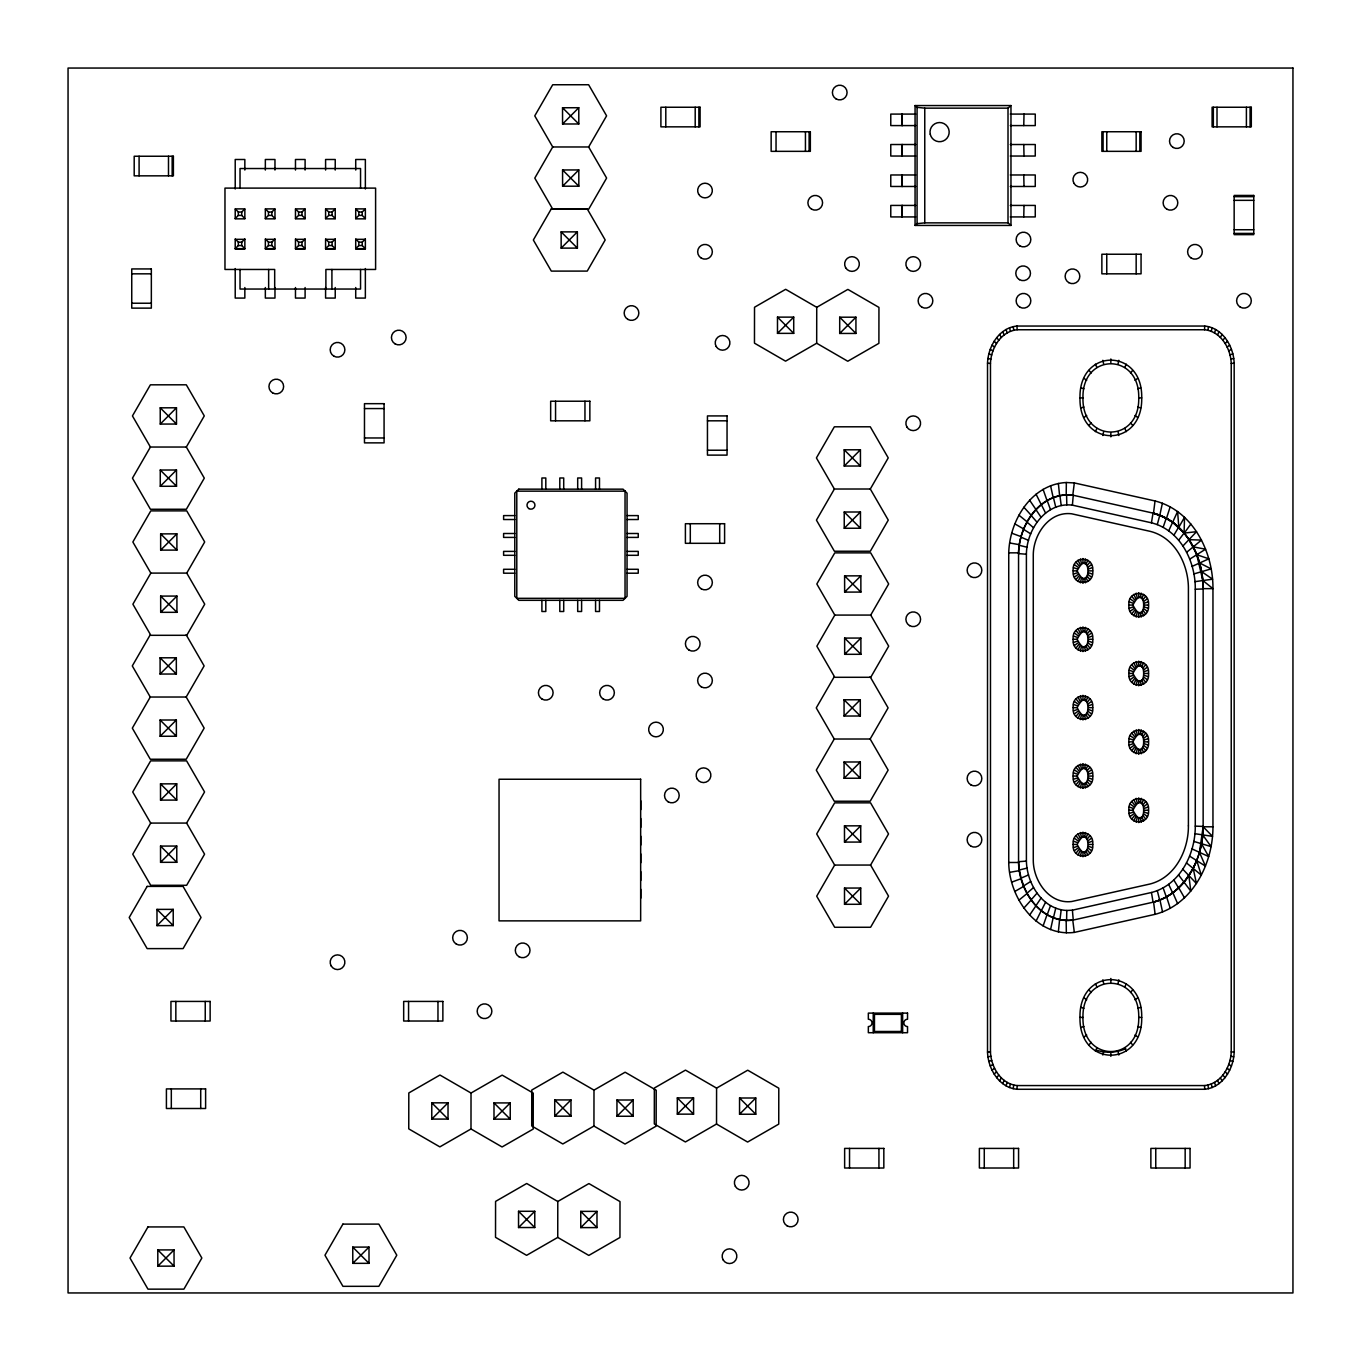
<?xml version="1.0" encoding="UTF-8"?>
<svg xmlns="http://www.w3.org/2000/svg" width="1361" height="1361" viewBox="0 0 1361 1361"><rect width="100%" height="100%" fill="white"/><g stroke="black" fill="none" stroke-linecap="round" stroke-linejoin="round"><path stroke-width="1.5" d="M470.991 1128.967L471.025 1093.036L502.158 1075.122L533.257 1093.121L533.206 1129.052L502.073 1146.966L470.991 1128.967L439.858 1146.881L408.759 1128.881L408.81 1092.951L439.943 1075.037L471.025 1093.036M557.738 1237.421L557.789 1201.491L526.707 1183.492L495.574 1201.406L495.523 1237.336L526.605 1255.335L557.738 1237.421L588.82 1255.42L619.953 1237.489L620.004 1201.576L588.922 1183.577L557.789 1201.491M593.94 1126.057L593.991 1090.127L625.124 1072.213L656.206 1090.212L656.155 1126.125L625.022 1144.057L593.94 1126.057L562.808 1143.972L531.726 1125.972L531.76 1090.042L562.893 1072.128L593.991 1090.127M716.532 1124.033L716.584 1088.12L747.716 1070.205L778.798 1088.205L778.747 1124.118L747.614 1142.049L716.532 1124.033L685.4 1141.964L654.318 1123.965L654.352 1088.034L685.485 1070.12L716.584 1088.12M816.685 343.244L816.736 307.314L847.869 289.4L878.951 307.399L878.9 343.329L847.767 361.243L816.685 343.244L785.552 361.158L754.47 343.159L754.521 307.246L785.654 289.315L816.736 307.314M1066.207 494.809L1072.791 495.166L1153.499 513.216C1186.026 521.552 1203.447 557.074 1203.141 588.632L1203.141 826.773C1203.226 858.264 1185.89 893.479 1153.584 902.088L1072.774 920.155C1041.131 924.119 1018.845 891.149 1018.555 862.483L1018.555 552.838C1019.253 526.214 1037.286 496.221 1066.207 494.809L1066.343 482.509L1074.322 482.934L1155.03 500.967C1192.917 510.596 1213.263 551.92 1212.957 588.65L1212.957 826.808C1213.008 863.435 1192.763 904.402 1155.132 914.32L1074.322 932.404C1036.01 937.134 1009.062 897.188 1008.739 862.483L1008.739 552.838C1009.556 520.6 1031.332 484.278 1066.343 482.509M1072.4 910.169L1073.251 920.053L1066.599 920.41L1066.803 910.475C1042.237 909.233 1026.96 883.714 1026.398 861.105L1026.398 554.233C1026.619 529.871 1045.52 501.818 1072.4 505.152L1151.44 522.811C1180.242 529.956 1195.656 561.378 1195.281 589.228L1195.281 826.127C1195.434 853.925 1180.089 885.092 1151.457 892.493L1072.4 910.169L1066.803 910.475M1016.973 1089.276C998.991 1087.524 988.069 1068.827 987.525 1052.104L987.525 363.217C988.069 346.494 998.991 327.797 1016.973 326.045L1204.723 326.045C1222.705 327.797 1233.627 346.494 1234.172 363.217L1234.172 1052.104C1233.627 1068.827 1222.705 1087.524 1204.723 1089.276L1016.973 1089.276L1017.16 1085.568C1000.862 1083.968 990.961 1067.024 990.468 1051.883L990.468 363.438C990.961 348.297 1000.862 331.352 1017.16 329.753L1204.536 329.753C1220.834 331.352 1230.718 348.297 1231.229 363.438L1231.229 1051.883C1230.718 1067.024 1220.834 1083.968 1204.536 1085.568L1017.16 1085.568M1204.536 329.753L1204.723 326.045M1151.457 892.493L1153.09 902.207C1185.72 893.684 1203.243 858.145 1203.141 826.433L1195.281 826.127M1189.599 856.12L1205.438 866.123L1199.449 852.326L1203.141 826.773L1212.957 826.808M1072.4 505.152L1073.251 495.268C1041.284 491.321 1018.811 524.648 1018.555 553.604L1026.398 554.233M1058.365 931.877L1059.59 919.747M1079.988 397.905C1078.831 347.582 1142.866 347.582 1141.709 397.905C1142.866 448.245 1078.831 448.245 1079.988 397.905L1082.965 397.905C1081.91 352.414 1139.786 352.414 1138.732 397.905C1139.786 443.397 1081.91 443.397 1082.965 397.905M1073.183 570.871C1071.447 555.441 1094.482 555.441 1092.73 570.871C1094.482 586.302 1071.447 586.302 1073.183 570.871L1077.146 570.871C1091.471 543.124 1091.471 598.636 1077.146 570.871M1073.183 639.262C1071.447 623.831 1094.482 623.831 1092.73 639.262C1094.482 654.692 1071.447 654.692 1073.183 639.262L1077.146 639.262C1091.471 667.026 1091.471 611.514 1077.146 639.262M1073.183 707.669C1071.447 692.239 1094.482 692.239 1092.73 707.669C1094.482 723.082 1071.447 723.082 1073.183 707.669L1077.146 707.669C1091.471 735.416 1091.471 679.905 1077.146 707.669M1073.183 776.059C1071.447 760.629 1094.482 760.629 1092.73 776.059C1094.482 791.49 1071.447 791.49 1073.183 776.059L1077.146 776.059C1091.471 803.807 1091.471 748.295 1077.146 776.059M1073.183 844.449C1071.447 829.019 1094.482 829.019 1092.73 844.449C1094.482 859.88 1071.447 859.88 1073.183 844.449L1077.146 844.449C1091.471 816.702 1091.471 872.197 1077.146 844.449M1079.988 1017.416C1078.831 967.076 1142.866 967.076 1141.709 1017.416C1142.866 1067.756 1078.831 1067.756 1079.988 1017.416L1082.965 1017.416C1081.91 971.924 1139.786 971.924 1138.732 1017.416C1139.786 1062.907 1081.91 1062.907 1082.965 1017.416M1128.949 605.067C1127.214 589.636 1150.249 589.636 1148.514 605.067C1150.249 620.497 1127.214 620.497 1128.949 605.067L1132.913 605.067C1147.238 577.319 1147.238 632.831 1132.913 605.067M1128.949 673.457C1127.214 658.043 1150.249 658.043 1148.514 673.457C1150.249 688.887 1127.214 688.887 1128.949 673.457L1132.913 673.457C1147.238 645.709 1147.238 701.221 1132.913 673.457M1128.949 741.864C1127.214 726.434 1150.249 726.434 1148.514 741.864C1150.249 757.294 1127.214 757.294 1128.949 741.864L1132.913 741.864C1147.238 769.611 1147.238 714.1 1132.913 741.864M1128.949 810.254C1127.214 794.824 1150.249 794.824 1148.514 810.254C1150.249 825.685 1127.214 825.685 1128.949 810.254L1132.913 810.254C1147.238 838.002 1147.238 782.49 1132.913 810.254M1072.791 495.166L1074.322 482.934M1153.499 513.216L1155.03 500.967M1066.599 920.41L1059.947 919.611L1061.206 909.811M1013.213 1088.681L1013.758 1085.023M1207.939 330.298L1208.483 326.64M1151.44 522.811L1153.022 513.114C1165.373 515.938 1176.074 523.577 1184.24 533.087L1196.54 531.675L1188.987 539.619L1184.087 533.036L1172.672 522.233L1166.275 518.167L1153.022 513.114M1102.852 435.52L1103.635 431.896M1118.062 363.914L1118.827 360.291M1080.43 582.797L1081.451 577.966M1084.462 563.777L1085.5 558.963M1080.43 651.187L1081.451 646.356M1084.462 632.184L1085.5 627.353M1080.43 719.578L1081.451 714.746M1084.462 700.575L1085.5 695.743M1080.43 787.968L1081.451 783.136M1084.462 768.965L1085.5 764.133M1080.43 856.358L1081.451 851.544M1084.462 837.355L1085.5 832.541M1136.197 616.992L1137.235 612.161M1140.246 597.989L1141.267 593.158M1136.197 685.383L1137.235 680.551M1140.246 666.38L1141.267 661.548M1136.197 753.773L1137.235 748.941M1140.246 734.77L1141.267 729.938M1136.197 822.163L1137.235 817.332M1140.246 803.16L1141.267 798.329M1102.852 1055.03L1103.635 1051.407M1118.062 983.425L1118.827 979.801M1190.875 524.036L1184.24 533.087L1172.876 522.301L1159.827 515.139L1162.396 503.196M1050.573 929.58L1053.142 917.858M1157.292 524.58L1159.827 515.139M1059.947 919.611L1053.448 917.705L1055.745 908.195M1009.539 1087.524L1010.423 1083.968M1211.273 331.352L1212.158 327.797M1166.513 518.235L1170.188 506.785M1163.145 527.285L1166.275 518.167M1043.087 925.99L1046.966 914.898M1214.471 332.884L1215.696 329.498M1006 1085.823L1007.225 1082.437M1053.448 917.705L1047.204 914.711L1050.488 905.677M1195.281 589.228L1203.141 588.973C1203.124 568.949 1196.914 548.602 1184.087 533.036L1178.677 540.232M1095.418 431.624L1096.898 428.375M1124.798 367.436L1126.279 364.187M1078.065 581.555L1080.056 577.234M1085.874 564.526L1087.847 560.188M1078.065 649.946L1080.056 645.624M1085.874 632.916L1087.847 628.578M1078.065 718.353L1080.056 714.015M1085.874 701.306L1087.847 696.985M1133.849 615.75L1135.823 611.429M1141.641 598.721L1143.614 594.383M1078.065 786.743L1080.056 782.405M1085.874 769.697L1087.847 765.375M1133.849 684.141L1135.823 679.82M1141.641 667.111L1143.614 662.773M1078.065 855.133L1080.056 850.812M1085.874 838.087L1087.847 833.766M1133.849 752.548L1135.823 748.21M1141.641 735.501L1143.614 731.18M1133.849 820.938L1135.823 816.6M1141.641 803.892L1143.614 799.57M1095.418 1051.134L1096.898 1047.885M1124.798 986.946L1126.279 983.697M1168.708 530.824L1177.605 511.498L1178.813 527.268L1184.529 517.282L1184.087 533.036M1193.087 868.352L1196.727 860.577L1201.321 875.14L1186.503 862.925M1217.517 334.908L1219.048 331.727M1002.649 1083.594L1004.18 1080.413M1036.044 921.142L1041.148 910.9M1047.204 914.711L1041.335 910.662L1045.571 902.292M150.408 447.037L132.459 478.17L150.442 509.269L186.355 509.252L204.303 478.136L186.338 447.037L204.286 415.905L186.304 384.806L150.391 384.823L132.442 415.939L150.408 447.037L186.338 447.037M150.833 573.1L132.885 604.216L150.85 635.315L186.78 635.298L204.728 604.182L186.746 573.083L150.833 573.1L132.851 542.001L150.799 510.885L186.729 510.868L204.694 541.967L186.746 573.083M150.237 634.821L132.289 665.937L150.271 697.036L186.185 697.019L204.167 728.118L186.219 759.234L150.305 759.251L132.323 728.152L150.271 697.036M186.185 697.019L204.133 665.903L186.168 634.804M150.68 823.082L132.749 854.215L150.714 885.313L186.644 885.296L204.575 854.181L186.61 823.065L204.558 791.949L186.576 760.85L150.663 760.867L132.715 791.983L150.68 823.082L186.61 823.065M552.719 146.971L534.788 178.104L552.753 209.203L588.684 209.186L606.615 178.07L588.65 146.971L606.598 115.838L588.615 84.739L552.702 84.756L534.754 115.872L552.719 146.971L588.65 146.971M834.378 489.024L816.43 520.14L834.412 551.239L870.325 551.222L888.274 520.106L870.308 489.007L888.24 457.891L870.274 426.793L834.344 426.81L816.413 457.925L834.378 489.024L870.308 489.007M834.803 615.087L816.855 646.203L834.82 677.302L870.751 677.285L888.699 646.169L870.717 615.07L888.665 583.954L870.683 552.855L834.769 552.872L816.821 583.988L834.803 615.087L870.717 615.07M834.208 676.791L816.26 707.907L834.242 739.023L870.155 739.006L888.104 707.873L870.138 676.774M834.242 739.023L816.294 770.139L834.276 801.238L870.189 801.221L888.138 770.105L870.155 739.006M834.65 865.069L816.702 896.184L834.684 927.283L870.598 927.266L888.546 896.15L870.581 865.052L888.529 833.936L870.547 802.837L834.633 802.854L816.685 833.97L834.65 865.069L870.581 865.052M1173.914 535.162L1178.626 527.217M1173.845 880.006L1178.575 887.933L1184.172 882.081L1193.206 868.335L1196.421 883.51L1182.811 869.22M1220.341 337.375L1222.161 334.449M999.535 1080.872L1001.356 1077.946M1041.335 910.662L1035.959 905.677L1041.046 898.09M1029.597 915.153L1035.823 905.967M1089.021 425.432L1091.131 422.795M1130.566 373.033L1132.658 370.379M1222.91 340.25L1225.002 337.613M1076.041 579.599L1078.848 576.06M1087.082 565.683L1089.872 562.144M1076.041 647.989L1078.848 644.451M1087.082 634.073L1089.872 630.551M1131.825 613.794L1134.615 610.255M1142.849 599.878L1145.639 596.339M1076.041 716.379L1078.848 712.858M1087.082 702.48L1089.872 698.942M1131.825 682.184L1134.615 678.646M1142.849 668.268L1145.639 664.746M1076.041 784.787L1078.848 781.248M1087.082 770.87L1089.872 767.332M1131.825 750.574L1134.615 747.053M1142.849 736.675L1145.639 733.137M1076.041 853.177L1078.848 849.638M1087.082 839.261L1089.872 835.722M1131.825 818.982L1134.615 815.443M1142.849 805.066L1145.639 801.527M996.694 1077.708L998.787 1075.071M1089.021 1044.942L1091.131 1042.305M1130.566 992.526L1132.658 989.889M1035.959 905.677L1031.162 899.808L1037.014 893.156M1023.846 908.11L1031.06 900.165M1182.93 545.982L1188.987 539.619L1196.863 554.727L1208.84 558.827L1192.168 566.363M777.488 333.36L793.718 317.13L793.718 333.36L777.488 333.36L777.488 317.13L793.718 317.13M839.703 333.445L855.933 317.198L855.933 333.445L839.703 333.445L839.703 317.198L855.933 317.198M431.777 1119.082L448.024 1102.835L448.024 1119.082L431.777 1119.082L431.777 1102.835L448.024 1102.835M493.992 1119.167L510.239 1102.92L510.239 1119.167L493.992 1119.167L493.992 1102.92L510.239 1102.92M554.727 1116.173L570.974 1099.926L570.974 1116.173L554.727 1116.173L554.727 1099.926L570.974 1099.926M616.958 1116.258L633.188 1100.011L633.188 1116.258L616.958 1116.258L616.958 1100.011L633.188 1100.011M534.771 1211.29L518.541 1227.537L518.541 1211.29L534.771 1211.29L534.771 1227.537L518.541 1227.537M677.319 1114.149L693.566 1097.919L693.566 1114.149L677.319 1114.149L677.319 1097.919L693.566 1097.919M596.986 1211.375L580.756 1227.605L580.756 1211.375L596.986 1211.375L596.986 1227.605L580.756 1227.605M739.55 1114.234L755.78 1098.004L755.78 1114.234L739.55 1114.234L739.55 1098.004L755.78 1098.004M160.258 424.071L176.471 407.79L176.488 424.037L160.258 424.071L160.224 407.824L176.471 407.79M160.275 486.285L176.488 470.004L176.522 486.251L160.275 486.285L160.258 470.038L176.488 470.004M562.569 124.004L578.782 107.723L578.799 123.97L562.569 124.004L562.535 107.757L578.782 107.723M160.666 550.116L176.879 533.852L176.913 550.099L160.666 550.116L160.649 533.886L176.879 533.852M562.603 186.219L578.799 169.938L578.833 186.185L562.603 186.219L562.569 169.972L578.799 169.938M160.7 612.331L176.913 596.067L176.93 612.314L160.7 612.331L160.666 596.101L176.913 596.067M561.157 248.127L577.37 231.863L577.404 248.11L561.157 248.127L561.14 231.897L577.37 231.863M160.105 674.052L176.318 657.788L176.352 674.018L160.105 674.052L160.088 657.805L176.318 657.788M160.139 736.267L176.352 720.003L176.386 736.233L160.139 736.267L160.105 720.02L176.352 720.003M160.53 800.115L176.743 783.834L176.76 800.081L160.53 800.115L160.496 783.868L176.743 783.834M160.564 862.33L176.76 846.049L176.794 862.296L160.564 862.33L160.53 846.083L176.76 846.049M157.008 925.633L173.221 909.369L173.238 925.599L157.008 925.633L156.974 909.386L173.221 909.369M844.228 466.04L860.424 449.776L860.458 466.023L844.228 466.04L844.194 449.81L860.424 449.776M844.245 528.272L860.458 511.991L860.492 528.238L844.245 528.272L844.228 512.025L860.458 511.991M157.825 1266.172L174.038 1249.908L174.055 1266.138L157.825 1266.172L157.791 1249.925L174.038 1249.908M844.637 592.103L860.85 575.839L860.884 592.069L844.637 592.103L844.603 575.873L860.85 575.839M844.671 654.318L860.884 638.054L860.901 654.301L844.671 654.318L844.637 638.088L860.884 638.054M844.075 716.039L860.288 699.758L860.322 716.005L844.075 716.039L844.058 699.792L860.288 699.758M352.788 1263.348L368.984 1247.084L369.018 1263.331L352.788 1263.348L352.754 1247.118L368.984 1247.084M844.109 778.254L860.322 761.973L860.339 778.22L844.109 778.254L844.075 762.007L860.322 761.973M844.5 842.085L860.713 825.821L860.73 842.068L844.5 842.085L844.466 825.855L860.713 825.821M844.518 904.299L860.73 888.035L860.764 904.282L844.518 904.299L844.5 888.07L860.73 888.035M235.215 218.543L238.345 215.412L241.714 215.412L244.844 218.543M241.714 212.027L244.844 208.896L235.215 208.896L238.345 212.027L241.714 212.027L241.714 215.412M238.345 245.541L235.215 248.672L244.844 248.672L241.714 245.541L238.345 245.541L238.345 242.156L235.215 239.026M238.345 242.156L241.714 242.156L244.844 239.026M265.344 218.543L268.474 215.412L268.474 212.027L265.344 208.896L274.973 208.896L271.843 212.027L268.474 212.027M268.474 245.541L265.344 248.672L274.973 248.672L271.843 245.541L268.474 245.541L268.474 242.156L265.344 239.026M268.474 242.156L271.843 242.156L274.973 239.026M295.473 218.543L298.603 215.412L301.972 215.412L305.102 218.543M301.972 212.027L305.102 208.896L295.473 208.896L298.603 212.027L301.972 212.027L301.972 215.412M298.603 245.541L295.473 248.672L305.102 248.672L301.972 245.541L298.603 245.541L298.603 242.156L295.473 239.026M298.603 242.156L301.972 242.156L305.102 239.026M325.585 218.543L328.733 215.412L332.101 215.412L335.231 218.543M332.101 212.027L335.231 208.896L325.585 208.896L328.733 212.027L332.101 212.027L332.101 215.412M332.101 245.541L328.733 245.541L325.585 248.672L335.231 248.672L332.101 245.541L332.101 242.156L335.231 239.026M355.714 218.543L358.845 215.412L362.23 215.412L365.36 218.543M362.23 212.027L365.36 208.896L355.714 208.896L358.845 212.027L362.23 212.027L362.23 215.412M358.845 245.541L355.714 248.672L365.36 248.672L362.23 245.541L358.845 245.541L358.845 242.156L355.714 239.026M358.845 242.156L362.23 242.156L365.36 239.026M874.46 1031.485L873.235 1032.71L873.235 1013.111L874.46 1014.336L901.407 1014.336L902.632 1013.111L902.632 1032.71L901.407 1031.485L874.46 1031.485L874.46 1014.336M1225.189 343.499L1227.52 341.203M994.176 1074.118L996.507 1071.822M915.068 105.563L917.076 107.332L924.765 108.148L1008.008 108.148L1010.968 105.563L1010.968 225.433L915.068 225.433L915.068 105.563L1010.968 105.563M915.068 225.433L917.076 223.68L924.765 222.864L1008.008 222.864L1010.968 225.433M1031.162 899.808L1027.028 893.173L1033.543 887.576M1199.636 563.012L1211.171 568.881L1193.937 573.917M1186.639 552.294L1201.474 540.096L1189.106 539.671M1168.674 884.361L1172.655 892.918L1178.779 887.865L1184.495 897.852M1018.896 900.165L1026.977 893.599M1227.146 347.055L1229.663 345.133M992.033 1070.188L994.551 1068.266M1084.122 417.368L1086.69 415.496M1134.989 380.314L1137.575 378.443M1074.492 577.047L1077.929 574.546M1088 567.197L1091.42 564.713M1074.492 645.437L1077.929 642.936M1088 635.604L1091.42 633.103M1130.259 611.242L1133.696 608.741M1143.767 601.409L1147.204 598.908M1074.492 713.827L1077.929 711.327M1088 703.994L1091.42 701.493M1130.259 679.632L1133.696 677.132M1143.767 669.799L1147.204 667.298M1074.492 782.218L1077.929 779.717M1088 772.385L1091.42 769.884M1130.259 748.023L1133.696 745.522M1143.767 738.189L1147.204 735.689M1074.492 850.625L1077.929 848.124M1088 840.775L1091.42 838.274M1130.259 816.413L1133.696 813.929M1143.767 806.58L1147.204 804.079M1084.122 1036.878L1086.69 1035.006M1134.989 999.825L1137.575 997.953M1163.145 887.916L1166.326 897.001L1172.893 892.85L1177.622 903.619M1027.028 893.173L1023.659 885.909L1030.702 881.469M1189.735 559.133L1205.591 549.198L1193.342 546.901M1014.847 891.455L1023.625 886.402M1228.745 350.9L1231.433 349.369M990.264 1065.969L992.952 1064.421M1157.326 890.672L1159.657 900.148L1166.598 896.933L1170.29 908.365M1023.659 885.909L1021.09 878.117L1028.542 874.936M1229.97 354.949L1232.794 353.826M988.903 1061.495L991.727 1060.372M1011.767 882.115L1021.073 878.696M1081.042 407.977L1083.917 407.007M1137.779 388.804L1140.654 387.834M1073.523 574.07L1077.351 572.777M1088.579 568.966L1092.407 567.673M1129.29 608.265L1133.118 606.972M1144.346 603.178L1148.174 601.885M1073.523 642.46L1077.351 641.167M1088.579 637.373L1092.407 636.08M1129.29 676.655L1133.118 675.362M1144.346 671.568L1148.174 670.275M1073.523 710.85L1077.351 709.557M1088.579 705.764L1092.407 704.471M1129.29 745.045L1133.118 743.752M1144.346 739.959L1148.174 738.666M1073.523 779.241L1077.351 777.948M1088.579 774.154L1092.407 772.861M1129.29 813.453L1133.118 812.16M1144.346 808.349L1148.174 807.056M1073.523 847.648L1077.351 846.355M1088.579 842.544L1092.407 841.251M1081.042 1027.487L1083.917 1026.517M1137.779 1008.314L1140.654 1007.344M1153.09 902.207L1159.963 900.08L1162.566 912.006M1188.868 875.565L1190.79 891.115L1178.575 874.936M1021.09 878.117L1019.372 869.985L1027.096 868.08M1230.803 359.151L1233.695 358.47M987.984 1056.851L990.893 1056.17M1009.709 872.35L1019.372 870.632M1194.975 581.657L1212.566 579.191L1201.644 571.637M1231.229 363.438L1234.172 363.217M1026.398 861.105L1018.555 861.717L1019.372 869.985M987.525 1052.104L990.468 1051.883M915.732 114.086L890.774 114.086L890.774 125.586L915.732 125.586M1010.287 114.086L1035.262 114.086L1035.262 125.586L1010.287 125.586M915.732 144.521L890.774 144.521L890.774 156.039L915.732 156.039M1010.287 144.521L1035.262 144.521L1035.262 156.039L1010.287 156.039M915.732 174.974L890.774 174.974L890.774 186.474L915.732 186.474M1010.287 174.974L1035.262 174.974L1035.262 186.474L1010.287 186.474M1234.155 196.664L1253.753 196.664M1234.155 200.339L1253.753 200.339M915.732 205.426L890.774 205.426L890.774 216.926L915.732 216.926M1010.287 205.426L1035.262 205.426L1035.262 216.926L1010.287 216.926M268.474 215.412L271.843 215.412L274.973 218.543M1234.155 229.737L1253.753 229.737M1234.155 233.411L1253.753 233.411M325.585 239.026L328.733 242.156L332.101 242.156M131.745 273.833L151.343 273.833M131.745 303.231L151.343 303.231M1138.732 397.905L1141.709 397.905M364.476 408.572L384.074 408.572M707.448 420.821L727.046 420.821M364.476 437.97L384.074 437.97M707.448 450.219L727.046 450.219M514.781 515.598L503.604 515.598L503.604 519.528L514.781 519.528M627.047 515.598L638.241 515.598L638.241 519.528L627.047 519.528M514.781 533.495L503.604 533.495L503.604 537.408L514.781 537.408M627.047 533.495L638.241 533.495L638.241 537.408L627.047 537.408M514.781 551.392L503.604 551.392L503.604 555.305L514.781 555.305M627.047 551.392L638.241 551.392L638.241 555.305L627.047 555.305M1008.739 552.838L1018.555 552.838M514.781 569.289L503.604 569.289L503.604 573.202L514.781 573.202M627.047 569.289L638.241 569.289L638.241 573.202L627.047 573.202M1088.783 570.871L1092.73 570.871M1144.55 605.067L1148.514 605.067M1088.783 639.262L1092.73 639.262M1144.55 673.457L1148.514 673.457M1088.783 707.669L1092.73 707.669M1144.55 741.864L1148.514 741.864M1088.783 776.059L1092.73 776.059M1144.55 810.254L1148.514 810.254M1088.783 844.449L1092.73 844.449M1008.739 862.483L1018.555 862.483M1138.732 1017.416L1141.709 1017.416M1203.141 588.632L1212.957 588.65L1202.818 580.501L1196.778 554.71M987.525 363.217L990.468 363.438M1231.229 1051.883L1234.172 1052.104M1194.924 833.715L1212.498 836.352L1203.141 826.773M1009.709 542.971L1019.372 544.689M987.984 358.47L990.893 359.151M1230.803 1056.17L1233.695 1056.851M1019.372 545.336L1027.096 547.241M1193.835 841.421L1211.069 846.593L1202.767 834.973M1081.042 387.834L1083.917 388.804M1137.779 407.007L1140.654 407.977M1073.523 567.673L1077.351 568.966M1088.579 572.777L1092.407 574.07M1129.29 601.885L1133.118 603.178M1144.346 606.972L1148.174 608.265M1073.523 636.08L1077.351 637.373M1088.579 641.167L1092.407 642.46M1129.29 670.275L1133.118 671.568M1144.346 675.362L1148.174 676.655M1073.523 704.471L1077.351 705.764M1088.579 709.557L1092.407 710.85M1129.29 738.666L1133.118 739.959M1144.346 743.752L1148.174 745.045M1073.523 772.861L1077.351 774.154M1088.579 777.948L1092.407 779.241M1129.29 807.056L1133.118 808.349M1144.346 812.16L1148.174 813.453M1073.523 841.251L1077.351 842.544M1088.579 846.355L1092.407 847.648M1081.042 1007.344L1083.917 1008.314M1137.779 1026.517L1140.654 1027.487M1011.767 533.206L1021.073 536.625M988.903 353.826L991.727 354.949M1229.97 1060.372L1232.794 1061.495M1021.09 537.204L1028.542 540.385M1192.049 848.924L1208.687 856.562L1201.542 843.786M990.264 349.369L992.952 350.9M1228.745 1064.421L1231.433 1065.969M1014.847 523.883L1023.625 528.919M1023.659 529.412L1030.702 533.852M1084.122 378.443L1086.69 380.314M1134.989 415.496L1137.575 417.368M1130.259 598.908L1133.696 601.409M1143.767 608.741L1147.204 611.242M1074.492 564.713L1077.929 567.197M1088 574.546L1091.42 577.047M1130.259 667.298L1133.696 669.799M1143.767 677.132L1147.204 679.632M1074.492 633.103L1077.929 635.604M1088 642.936L1091.42 645.437M1130.259 735.689L1133.696 738.189M1143.767 745.522L1147.204 748.023M1074.492 701.493L1077.929 703.994M1088 711.327L1091.42 713.827M1130.259 804.079L1133.696 806.58M1143.767 813.929L1147.204 816.413M1074.492 769.884L1077.929 772.385M1088 779.717L1091.42 782.218M1074.492 838.274L1077.929 840.775M1088 848.124L1091.42 850.625M1084.122 997.953L1086.69 999.825M1134.989 1035.006L1137.575 1036.878M992.033 345.133L994.551 347.055M1227.146 1068.266L1229.663 1070.188M1018.896 515.156L1026.977 521.722M1027.028 522.148L1033.543 527.745M994.176 341.203L996.507 343.499M562.535 107.757L578.799 123.97M562.569 169.972L578.833 186.185M844.194 449.81L860.458 466.023M561.14 231.897L577.404 248.11M844.228 512.025L860.492 528.238M844.603 575.873L860.884 592.069M844.637 638.088L860.901 654.301M1225.189 1071.822L1227.52 1074.118M844.058 699.792L860.322 716.005M844.075 762.007L860.339 778.22M844.466 825.855L860.73 842.068M844.5 888.07L860.764 904.282M160.224 407.824L176.488 424.037M160.258 470.038L176.522 486.251M160.649 533.886L176.913 550.099M160.666 596.101L176.93 612.314M160.088 657.805L176.352 674.018M160.105 720.02L176.386 736.233M160.496 783.868L176.76 800.081M160.53 846.083L176.794 862.296M156.974 909.386L173.238 925.599M352.754 1247.118L369.018 1263.331M157.791 1249.925L174.055 1266.138M855.933 333.445L839.703 317.198M793.718 333.36L777.488 317.13M755.78 1114.234L739.55 1098.004M693.566 1114.149L677.319 1097.919M633.188 1116.258L616.958 1100.011M570.974 1116.173L554.727 1099.926M510.239 1119.167L493.992 1102.92M580.756 1211.375L596.986 1227.605M448.024 1119.082L431.777 1102.835M518.541 1211.29L534.771 1227.537M1023.846 507.211L1031.077 515.156M1031.162 515.513L1037.014 522.165M1089.021 370.379L1091.131 373.033M1130.566 422.795L1132.658 425.432M996.694 337.613L998.787 340.25M1131.825 596.339L1134.615 599.878M1142.849 610.255L1145.639 613.794M1076.041 562.144L1078.848 565.683M1087.082 576.06L1089.872 579.599M1131.825 664.746L1134.615 668.268M1142.849 678.646L1145.639 682.184M1076.041 630.551L1078.848 634.073M1087.082 644.451L1089.872 647.989M1131.825 733.137L1134.615 736.675M1142.849 747.053L1145.639 750.574M1076.041 698.942L1078.848 702.48M1087.082 712.858L1089.872 716.379M1131.825 801.527L1134.615 805.066M1142.849 815.443L1145.639 818.982M1076.041 767.332L1078.848 770.87M1087.082 781.248L1089.872 784.787M1076.041 835.722L1078.848 839.261M1087.082 849.638L1089.872 853.177M1222.91 1075.071L1225.002 1077.708M1089.021 989.889L1091.131 992.526M1130.566 1042.305L1132.658 1044.942M1029.597 500.167L1035.84 509.354M1035.959 509.66L1041.046 517.231M999.535 334.449L1001.356 337.375M1220.341 1077.946L1222.161 1080.872M1041.335 504.659L1045.571 513.029M1036.044 494.179L1041.165 504.421M1002.649 331.727L1004.18 334.908M1217.517 1080.413L1219.048 1083.594M1095.418 364.187L1096.898 367.436M1124.798 428.375L1126.279 431.624M1133.849 594.383L1135.823 598.721M1141.641 611.429L1143.614 615.75M1133.849 662.773L1135.823 667.111M1141.641 679.82L1143.614 684.141M1078.065 560.188L1080.056 564.526M1085.874 577.234L1087.847 581.555M1133.849 731.18L1135.823 735.501M1141.641 748.21L1143.614 752.548M1078.065 628.578L1080.056 632.916M1085.874 645.624L1087.847 649.946M1133.849 799.57L1135.823 803.892M1141.641 816.6L1143.614 820.938M1078.065 696.985L1080.056 701.306M1085.874 714.015L1087.847 718.353M1078.065 765.375L1080.056 769.697M1085.874 782.405L1087.847 786.743M1078.065 833.766L1080.056 838.087M1085.874 850.812L1087.847 855.133M1095.418 983.697L1096.898 986.946M1124.798 1047.885L1126.279 1051.134M1047.204 500.627L1050.488 509.643M1006 329.498L1007.225 332.884M1214.471 1082.437L1215.696 1085.823M1043.087 489.348L1046.983 500.423M1211.273 1083.968L1212.158 1087.524M1009.539 327.797L1010.423 331.352M1053.448 497.616L1055.745 507.126M1050.573 485.741L1053.159 497.463M1102.852 360.291L1103.635 363.914M1118.062 431.896L1118.827 435.52M1136.197 593.158L1137.235 597.989M1140.246 612.161L1141.267 616.992M1136.197 661.548L1137.235 666.38M1140.246 680.551L1141.267 685.383M1136.197 729.938L1137.235 734.77M1140.246 748.941L1141.267 753.773M1136.197 798.329L1137.235 803.16M1140.246 817.332L1141.267 822.163M1080.43 558.963L1081.451 563.777M1084.462 577.966L1085.5 582.797M1080.43 627.353L1081.451 632.184M1084.462 646.356L1085.5 651.187M1080.43 695.743L1081.451 700.575M1084.462 714.746L1085.5 719.578M1080.43 764.133L1081.451 768.965M1084.462 783.136L1085.5 787.968M1080.43 832.541L1081.451 837.355M1084.462 851.544L1085.5 856.358M1102.852 979.801L1103.635 983.425M1118.062 1051.407L1118.827 1055.03M1207.939 1085.023L1208.483 1088.681M1013.213 326.64L1013.758 330.298M1059.947 495.71L1061.206 505.509M1153.584 902.088L1155.132 914.32M1072.774 920.155L1074.322 932.404M1058.365 483.444L1059.607 495.574M1204.536 1085.568L1204.723 1089.276M1016.973 326.045L1017.16 329.753M1202.818 580.501L1203.141 588.973M1066.599 494.928L1066.803 504.846M1066.173 920.512L1066.343 932.812M1250.078 107.247L1250.078 126.845M1246.404 107.247L1246.404 126.845M1217.006 107.247L1217.006 126.845M1213.332 107.247L1213.332 126.845M1185.159 1148.412L1185.159 1168.01M1155.761 1148.412L1155.761 1168.01M1139.837 131.745L1139.837 151.343M1138.732 592.733L1138.732 597.734M1138.732 612.416L1138.732 617.401M1138.732 661.123L1138.732 666.124M1138.732 680.806L1138.732 685.808M1138.732 729.513L1138.732 734.515M1138.732 749.196L1138.732 754.198M1138.732 797.92L1138.732 802.922M1138.732 817.587L1138.732 822.588M1136.163 131.745L1136.163 151.343M1136.163 254.235L1136.163 273.833M1110.848 358.964L1110.848 362.724M1110.848 433.087L1110.848 436.847M1110.848 978.474L1110.848 982.234M1110.848 1052.597L1110.848 1056.357M1106.765 131.745L1106.765 151.343M1106.765 254.235L1106.765 273.833M1103.091 131.745L1103.091 151.343M1082.965 558.537L1082.965 563.539M1082.965 578.204L1082.965 583.206M1082.965 626.928L1082.965 631.929M1082.965 646.611L1082.965 651.596M1082.965 695.318L1082.965 700.32M1082.965 715.001L1082.965 720.003M1082.965 763.725L1082.965 768.71M1082.965 783.392L1082.965 788.393M1082.965 832.115L1082.965 837.117M1082.965 851.782L1082.965 856.784M1024.016 114.086L1023.761 125.586M1023.761 144.521L1024.016 156.039M1023.761 174.974L1024.016 186.474M1024.016 205.426L1023.761 216.926M1013.673 1148.412L1013.673 1168.01M1008.008 108.148L1008.008 222.864M984.275 1148.412L984.275 1168.01M924.765 108.148L924.765 222.864M917.076 107.332L917.076 223.68M902.258 114.086L902.258 125.586M902.258 144.521L902.258 156.039M902.258 174.974L902.258 186.474M902.258 205.426L902.258 216.926M902.003 114.086L902.003 125.586M902.003 144.521L902.003 156.039M902.003 174.974L902.003 186.474M902.003 205.426L902.003 216.926M901.407 1014.336L901.407 1031.485M878.934 1148.412L878.934 1168.01M849.536 1148.412L849.536 1168.01M809.115 131.745L809.115 151.343M805.44 131.745L805.44 151.343M776.042 131.745L776.042 151.343M719.697 523.713L719.697 543.311M698.874 107.247L698.874 126.845M695.199 107.247L695.199 126.845M690.299 523.713L690.299 543.311M665.801 107.247L665.801 126.845M640.776 800.812L640.776 809.659M640.776 818.505L640.776 827.369M640.776 836.215L640.776 845.062M640.776 853.908L640.776 862.772M640.776 871.618L640.776 880.465M640.776 889.311L640.776 898.175M599.486 489.16L599.486 477.983L595.574 477.983L595.574 489.16M599.486 600.32L599.486 611.497L595.574 611.497L595.574 600.32M584.958 401.223L584.958 420.821M581.606 489.16L581.606 477.983L577.693 477.983L577.693 489.16M581.606 600.32L581.606 611.497L577.693 611.497L577.693 600.32M563.709 489.16L563.709 477.983L559.796 477.983L559.796 489.16M563.709 600.32L563.709 611.497L559.796 611.497L559.796 600.32M555.56 401.223L555.56 420.821M545.812 489.16L545.812 477.983L541.899 477.983L541.899 489.16M545.812 600.32L545.812 611.497L541.899 611.497L541.899 600.32M437.97 1001.424L437.97 1021.022M408.572 1001.424L408.572 1021.022M365.36 189.009L365.36 159.492L355.714 159.492L355.714 170.04M365.36 209.203L365.36 218.849L355.714 218.849L355.714 209.203M365.36 268.559L365.36 298.076L355.714 298.076L355.714 287.528M362.23 242.156L362.23 245.541M360.546 188.107L360.546 168.526L240.029 168.526L240.029 188.107M360.546 269.461L360.546 289.042L240.029 289.042L240.029 269.461M358.845 212.027L358.845 215.412M335.231 170.04L335.231 159.492L325.585 159.492L325.585 170.04M335.231 209.203L335.231 218.849L325.585 218.849L325.585 209.203M335.231 287.528L335.231 298.076L325.585 298.076L325.585 287.528M331.914 269.461L331.914 289.042M328.733 212.027L328.733 215.412M328.733 242.156L328.733 245.541M325.891 289.042L325.891 269.461L375.602 269.461L375.602 188.107L224.973 188.107L224.973 269.461L274.684 269.461L274.684 289.042M305.102 170.04L305.102 159.492L295.473 159.492L295.473 170.04M305.102 209.203L305.102 218.849L295.473 218.849L295.473 209.203M305.102 287.528L305.102 298.076L295.473 298.076L295.473 287.528M301.972 242.156L301.972 245.541M298.603 212.027L298.603 215.412M274.973 170.04L274.973 159.492L265.344 159.492L265.344 170.04M274.973 209.203L274.973 218.849L265.344 218.849L265.344 209.203M274.973 287.528L274.973 298.076L265.344 298.076L265.344 287.528M271.843 212.027L271.843 215.412M271.843 242.156L271.843 245.541M268.644 269.461L268.644 289.042M244.844 170.04L244.844 159.492L235.215 159.492L235.215 189.009M244.844 209.203L244.844 218.849L235.215 218.849L235.215 209.203M244.844 287.528L244.844 298.076L235.215 298.076L235.215 268.559M241.714 242.156L241.714 245.541M238.345 212.027L238.345 215.412M205.239 1001.424L205.239 1021.022M200.713 1088.902L200.713 1108.5M175.841 1001.424L175.841 1021.022M172.166 156.243L172.166 175.841M171.316 1088.902L171.316 1108.5M168.492 156.243L168.492 175.841M139.094 156.243L139.094 175.841M1125.751 1048.668A40.439 40.439 0 0 1 1096.677 1050.216M1188.408 825.872C1188.595 850.234 1175.155 877.59 1150.028 884.004L1071.651 901.526C1049.212 904.316 1033.441 880.89 1033.271 860.56L1033.271 554.761C1033.441 534.431 1049.212 511.004 1071.651 513.795L1150.028 531.317C1175.326 537.476 1188.799 565.07 1188.408 589.466L1188.408 825.872M147.141 886.402L129.193 917.518L147.158 948.617L183.089 948.6L201.037 917.484L183.054 886.385L147.141 886.402M551.29 208.896L533.342 240.012L551.324 271.111L587.237 271.094L605.186 239.978L587.22 208.879L551.29 208.896M147.958 1226.942L130.01 1258.057L147.975 1289.156L183.905 1289.139L201.853 1258.023L183.871 1226.924L147.958 1226.942M342.904 1224.117L324.956 1255.233L342.938 1286.332L378.868 1286.315L396.8 1255.199L378.834 1224.1L342.904 1224.117M518.796 489.16L514.781 493.124L514.781 596.339L518.796 600.32L623.049 600.32L627.047 596.339L627.047 493.124L623.049 489.16L518.796 489.16M1292.95 68.05L68.05 68.05L68.05 1292.95L1292.95 1292.95L1292.95 68.05M700.098 107.247L660.902 107.247L660.902 126.845L700.098 126.845L700.098 107.247M1251.303 107.247L1212.107 107.247L1212.107 126.845L1251.303 126.845L1251.303 107.247M810.339 131.745L771.143 131.745L771.143 151.343L810.339 151.343L810.339 131.745M1141.062 131.745L1101.866 131.745L1101.866 151.343L1141.062 151.343L1141.062 131.745M173.391 156.243L134.195 156.243L134.195 175.841L173.391 175.841L173.391 156.243M1253.753 195.44L1234.155 195.44L1234.155 234.636L1253.753 234.636L1253.753 195.44M244.844 239.332L235.215 239.332L235.215 248.961L244.844 248.961L244.844 239.332M274.973 239.332L265.344 239.332L265.344 248.961L274.973 248.961L274.973 239.332M305.102 239.332L295.473 239.332L295.473 248.961L305.102 248.961L305.102 239.332M335.231 239.332L325.585 239.332L325.585 248.961L335.231 248.961L335.231 239.332M365.36 239.332L355.714 239.332L355.714 248.961L365.36 248.961L365.36 239.332M1141.062 254.235L1101.866 254.235L1101.866 273.833L1141.062 273.833L1141.062 254.235M151.343 268.934L131.745 268.934L131.745 308.13L151.343 308.13L151.343 268.934M589.857 401.223L550.661 401.223L550.661 420.821L589.857 420.821L589.857 401.223M384.074 403.673L364.476 403.673L364.476 442.869L384.074 442.869L384.074 403.673M727.046 415.922L707.448 415.922L707.448 455.118L727.046 455.118L727.046 415.922M625.039 491.151L516.789 491.151L516.789 598.33L625.039 598.33L625.039 491.151M724.596 523.713L685.4 523.713L685.4 543.311L724.596 543.311L724.596 523.713M640.657 779.241L499.045 779.241L499.045 920.87L640.657 920.87L640.657 779.241M210.138 1001.424L170.942 1001.424L170.942 1021.022L210.138 1021.022L210.138 1001.424M442.869 1001.424L403.673 1001.424L403.673 1021.022L442.869 1021.022L442.869 1001.424M907.532 1013.111L868.335 1013.111L868.335 1019.236A3.675 3.675 0 0 1 872.01 1022.911A3.675 3.675 0 0 1 868.335 1026.585L868.335 1032.71L907.532 1032.71L907.532 1026.585A3.675 3.675 0 0 1 903.857 1022.911A3.675 3.675 0 0 1 907.532 1019.236L907.532 1013.111M205.613 1088.902L166.416 1088.902L166.416 1108.5L205.613 1108.5L205.613 1088.902M883.833 1148.412L844.637 1148.412L844.637 1168.01L883.833 1168.01L883.833 1148.412M1018.572 1148.412L979.376 1148.412L979.376 1168.01L1018.572 1168.01L1018.572 1148.412M1190.058 1148.412L1150.862 1148.412L1150.862 1168.01L1190.058 1168.01L1190.058 1148.412M930.226 134.195L930.005 131.711A9.595 9.595 0 0 1 944.024 123.613A9.595 9.595 0 0 1 945.436 139.724A9.595 9.595 0 0 1 930.226 134.195M528.97 508.64A3.998 3.998 0 0 0 534.958 505.186A3.998 3.998 0 0 0 528.97 501.733A3.998 3.998 0 0 0 528.97 508.64M395.098 343.891A7.349 7.349 0 0 0 406.122 337.528A7.349 7.349 0 0 0 395.098 331.165A7.349 7.349 0 0 0 395.098 343.891M698.635 194.215A7.349 7.349 0 0 0 711.361 194.215A7.349 7.349 0 0 0 704.998 183.191A7.349 7.349 0 0 0 698.635 194.215M735.382 1186.384A7.349 7.349 0 0 0 748.108 1186.384A7.349 7.349 0 0 0 741.745 1175.36A7.349 7.349 0 0 0 735.382 1186.384M1068.793 282.646A7.349 7.349 0 0 0 1079.817 276.283A7.349 7.349 0 0 0 1068.793 269.92A7.349 7.349 0 0 0 1068.793 282.646M1191.283 258.148A7.349 7.349 0 0 0 1202.307 251.785A7.349 7.349 0 0 0 1191.283 245.422A7.349 7.349 0 0 0 1191.283 258.148M1173.182 147.464A7.349 7.349 0 0 0 1184.206 141.102A7.349 7.349 0 0 0 1173.182 134.739A7.349 7.349 0 0 0 1173.182 147.464M716.192 346.511A7.349 7.349 0 0 0 728.935 346.511A7.349 7.349 0 0 0 722.555 335.486A7.349 7.349 0 0 0 716.192 346.511M701.323 588.871A7.349 7.349 0 0 0 712.347 582.508A7.349 7.349 0 0 0 701.323 576.145A7.349 7.349 0 0 0 701.323 588.871M723.133 1259.878A7.349 7.349 0 0 0 735.859 1259.878A7.349 7.349 0 0 0 729.496 1248.854A7.349 7.349 0 0 0 723.133 1259.878M518.983 956.715A7.349 7.349 0 0 0 530.007 950.352A7.349 7.349 0 0 0 518.983 943.973A7.349 7.349 0 0 0 518.983 956.715M331.165 965.902A7.349 7.349 0 0 0 343.891 965.902A7.349 7.349 0 0 0 337.528 954.878A7.349 7.349 0 0 0 331.165 965.902M1240.279 307.144A7.349 7.349 0 0 0 1251.303 300.781A7.349 7.349 0 0 0 1240.279 294.418A7.349 7.349 0 0 0 1240.279 307.144M836.062 98.911A7.349 7.349 0 0 0 847.086 92.548A7.349 7.349 0 0 0 836.062 86.185A7.349 7.349 0 0 0 836.062 98.911M603.331 699.112A7.349 7.349 0 0 0 614.355 692.749A7.349 7.349 0 0 0 603.331 686.386A7.349 7.349 0 0 0 603.331 699.112M627.829 319.393A7.349 7.349 0 0 0 638.853 313.03A7.349 7.349 0 0 0 627.829 306.667A7.349 7.349 0 0 0 627.829 319.393M456.343 944.092A7.349 7.349 0 0 0 467.367 937.729A7.349 7.349 0 0 0 456.343 931.366A7.349 7.349 0 0 0 456.343 944.092M272.608 392.887A7.349 7.349 0 0 0 283.632 386.524A7.349 7.349 0 0 0 272.608 380.161A7.349 7.349 0 0 0 272.608 392.887M845.623 267.709A7.349 7.349 0 0 0 858.349 267.709A7.349 7.349 0 0 0 851.986 256.685A7.349 7.349 0 0 0 845.623 267.709M701.323 258.148A7.349 7.349 0 0 0 712.347 251.785A7.349 7.349 0 0 0 701.323 245.422A7.349 7.349 0 0 0 701.323 258.148M1019.797 245.899A7.349 7.349 0 0 0 1030.821 239.536A7.349 7.349 0 0 0 1019.797 233.173A7.349 7.349 0 0 0 1019.797 245.899M1019.457 279.651A7.349 7.349 0 0 0 1030.481 273.289A7.349 7.349 0 0 0 1019.457 266.926A7.349 7.349 0 0 0 1019.457 279.651M906.868 267.709A7.349 7.349 0 0 0 919.594 267.709A7.349 7.349 0 0 0 913.231 256.685A7.349 7.349 0 0 0 906.868 267.709M689.074 650.116A7.349 7.349 0 0 0 700.098 643.753A7.349 7.349 0 0 0 689.074 637.39A7.349 7.349 0 0 0 689.074 650.116M970.801 784.855A7.349 7.349 0 0 0 981.825 778.492A7.349 7.349 0 0 0 970.801 772.129A7.349 7.349 0 0 0 970.801 784.855M701.323 686.863A7.349 7.349 0 0 0 712.347 680.5A7.349 7.349 0 0 0 701.323 674.137A7.349 7.349 0 0 0 701.323 686.863M970.801 846.1A7.349 7.349 0 0 0 981.825 839.737A7.349 7.349 0 0 0 970.801 833.374A7.349 7.349 0 0 0 970.801 846.1M480.841 1017.586A7.349 7.349 0 0 0 491.865 1011.223A7.349 7.349 0 0 0 480.841 1004.86A7.349 7.349 0 0 0 480.841 1017.586M787.066 1225.819A7.349 7.349 0 0 0 798.09 1219.456A7.349 7.349 0 0 0 787.066 1213.093A7.349 7.349 0 0 0 787.066 1225.819M1019.797 307.144A7.349 7.349 0 0 0 1030.821 300.781A7.349 7.349 0 0 0 1019.797 294.418A7.349 7.349 0 0 0 1019.797 307.144M697.155 778.9A7.349 7.349 0 0 0 709.898 778.9A7.349 7.349 0 0 0 703.535 767.876A7.349 7.349 0 0 0 697.155 778.9M909.556 625.618A7.349 7.349 0 0 0 920.58 619.255A7.349 7.349 0 0 0 909.556 612.892A7.349 7.349 0 0 0 909.556 625.618M668.183 801.833A7.349 7.349 0 0 0 679.207 795.47A7.349 7.349 0 0 0 668.183 789.108A7.349 7.349 0 0 0 668.183 801.833M970.801 576.622A7.349 7.349 0 0 0 981.825 570.259A7.349 7.349 0 0 0 970.801 563.896A7.349 7.349 0 0 0 970.801 576.622M906.868 426.946A7.349 7.349 0 0 0 919.594 426.946A7.349 7.349 0 0 0 913.231 415.922A7.349 7.349 0 0 0 906.868 426.946M921.805 307.144A7.349 7.349 0 0 0 932.829 300.781A7.349 7.349 0 0 0 921.805 294.418A7.349 7.349 0 0 0 921.805 307.144M1166.785 209.152A7.349 7.349 0 0 0 1177.809 202.789A7.349 7.349 0 0 0 1166.785 196.426A7.349 7.349 0 0 0 1166.785 209.152M1073.965 183.344A7.349 7.349 0 0 0 1086.69 183.344A7.349 7.349 0 0 0 1080.328 172.32A7.349 7.349 0 0 0 1073.965 183.344M649.639 733.171A7.349 7.349 0 0 0 662.365 733.171A7.349 7.349 0 0 0 656.002 722.147A7.349 7.349 0 0 0 649.639 733.171M811.564 209.152A7.349 7.349 0 0 0 822.588 202.789A7.349 7.349 0 0 0 811.564 196.426A7.349 7.349 0 0 0 811.564 209.152M333.853 356.14A7.349 7.349 0 0 0 344.877 349.777A7.349 7.349 0 0 0 333.853 343.414A7.349 7.349 0 0 0 333.853 356.14M542.086 699.112A7.349 7.349 0 0 0 553.11 692.749A7.349 7.349 0 0 0 542.086 686.386A7.349 7.349 0 0 0 542.086 699.112"/></g></svg>
